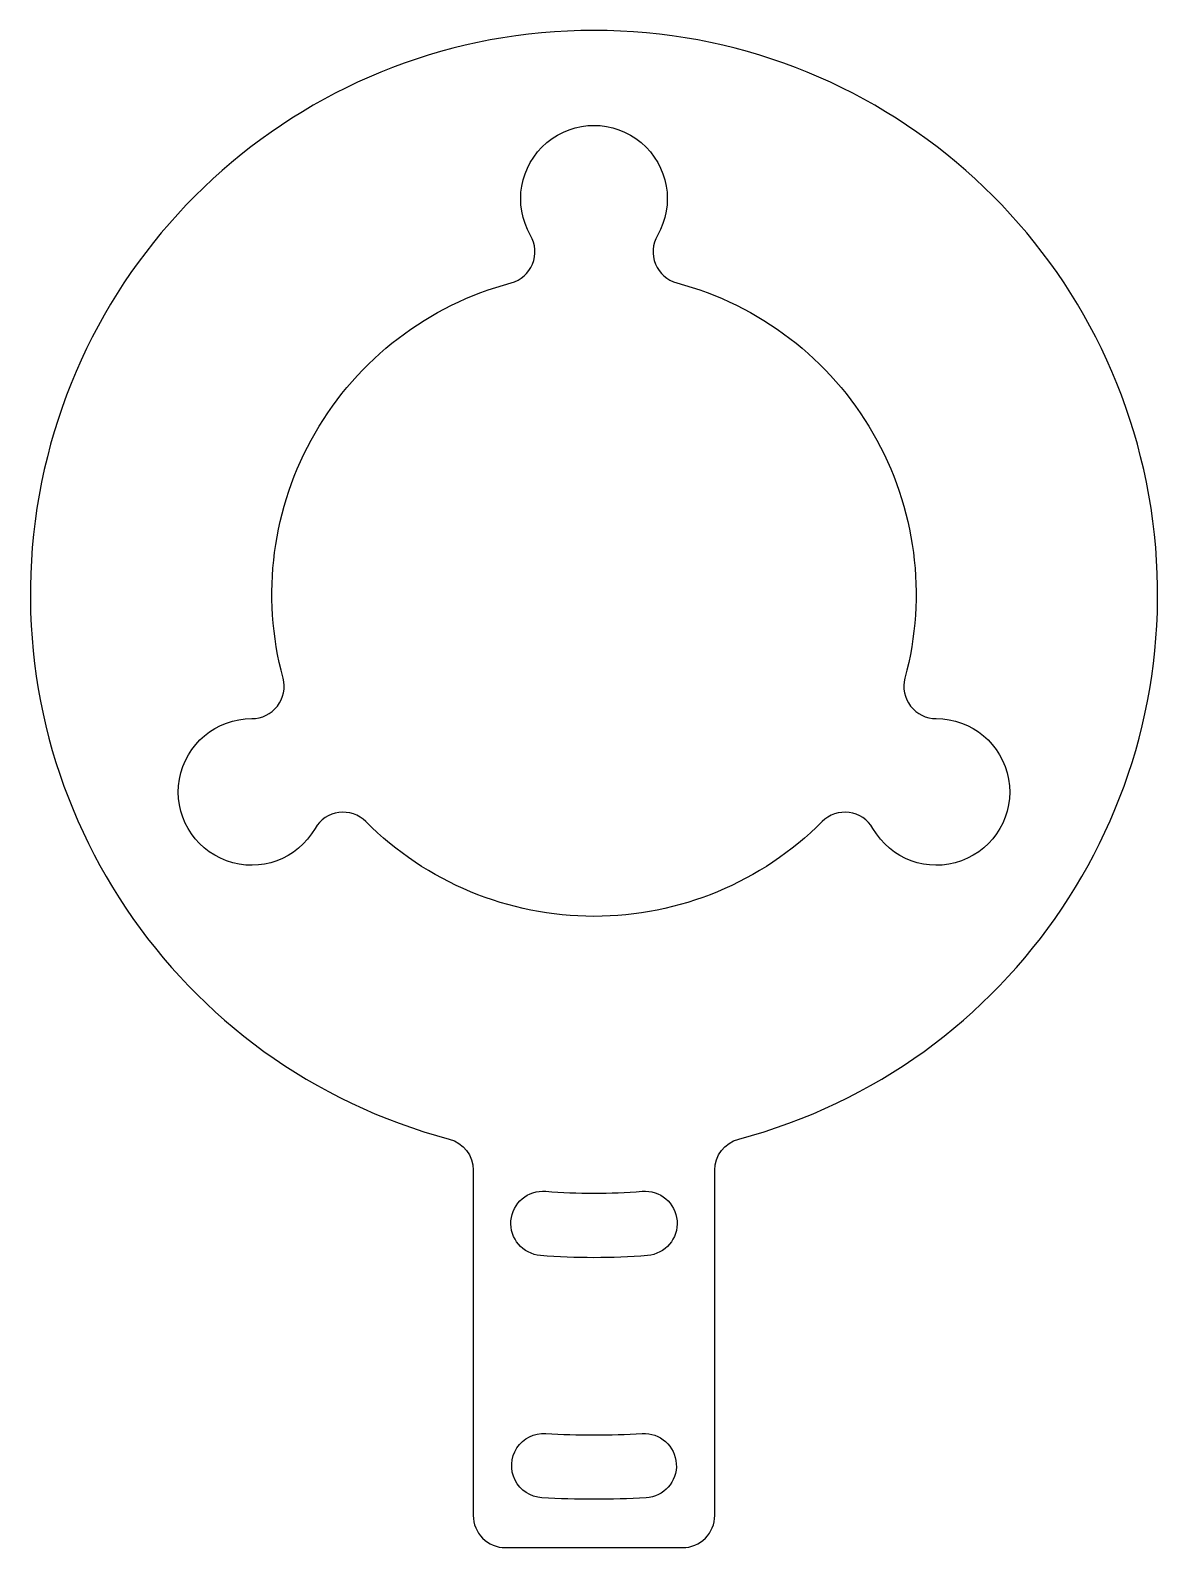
# Model space of a CAD drawing. Header units: millimetres. Extents: x -35 to 35, y 5 to 99.2.
import ezdxf

# ---------------------------------------------------------------- set-up
doc = ezdxf.new("R2010")
doc.units = ezdxf.units.MM

msp = doc.modelspace()

# ---------------------------------------------------------------- linework, layer by layer
for points in [[(-7.5, 7, 0.414214), (-5.5, 5), (5.5, 5, 0.414214), (7.5, 7), (7.5, 28.427, -0.340049), (8.986, 30.36, 7.658907), (-8.986, 30.36, -0.340049), (-7.5, 28.427)], [(17.314, 49.648, 0.494496), (14.163, 50.066, -0.415069), (-14.163, 50.066, 0.494496), (-17.314, 49.648, -1.737833), (-21.248, 56.462, 0.494496), (-19.311, 58.982, -0.415069), (-5.148, 83.513, 0.494496), (-3.934, 86.451, -1.737833), (3.934, 86.451, 0.494496), (5.148, 83.513, -0.415069), (19.311, 58.982, 0.494496), (21.248, 56.462, -1.737833)], [(-3.323, 23.134, -1), (-3, 27.121, 0.040403), (3, 27.121, -1), (3.323, 23.134, -0.040403)], [(-3.23, 8.093, -1), (-3, 12.086, 0.028767), (3, 12.086, -1), (3.23, 8.093, -0.028767)]]:
    msp.add_lwpolyline(points, format="xyb", close=True)

doc.saveas('drawing.dxf')
